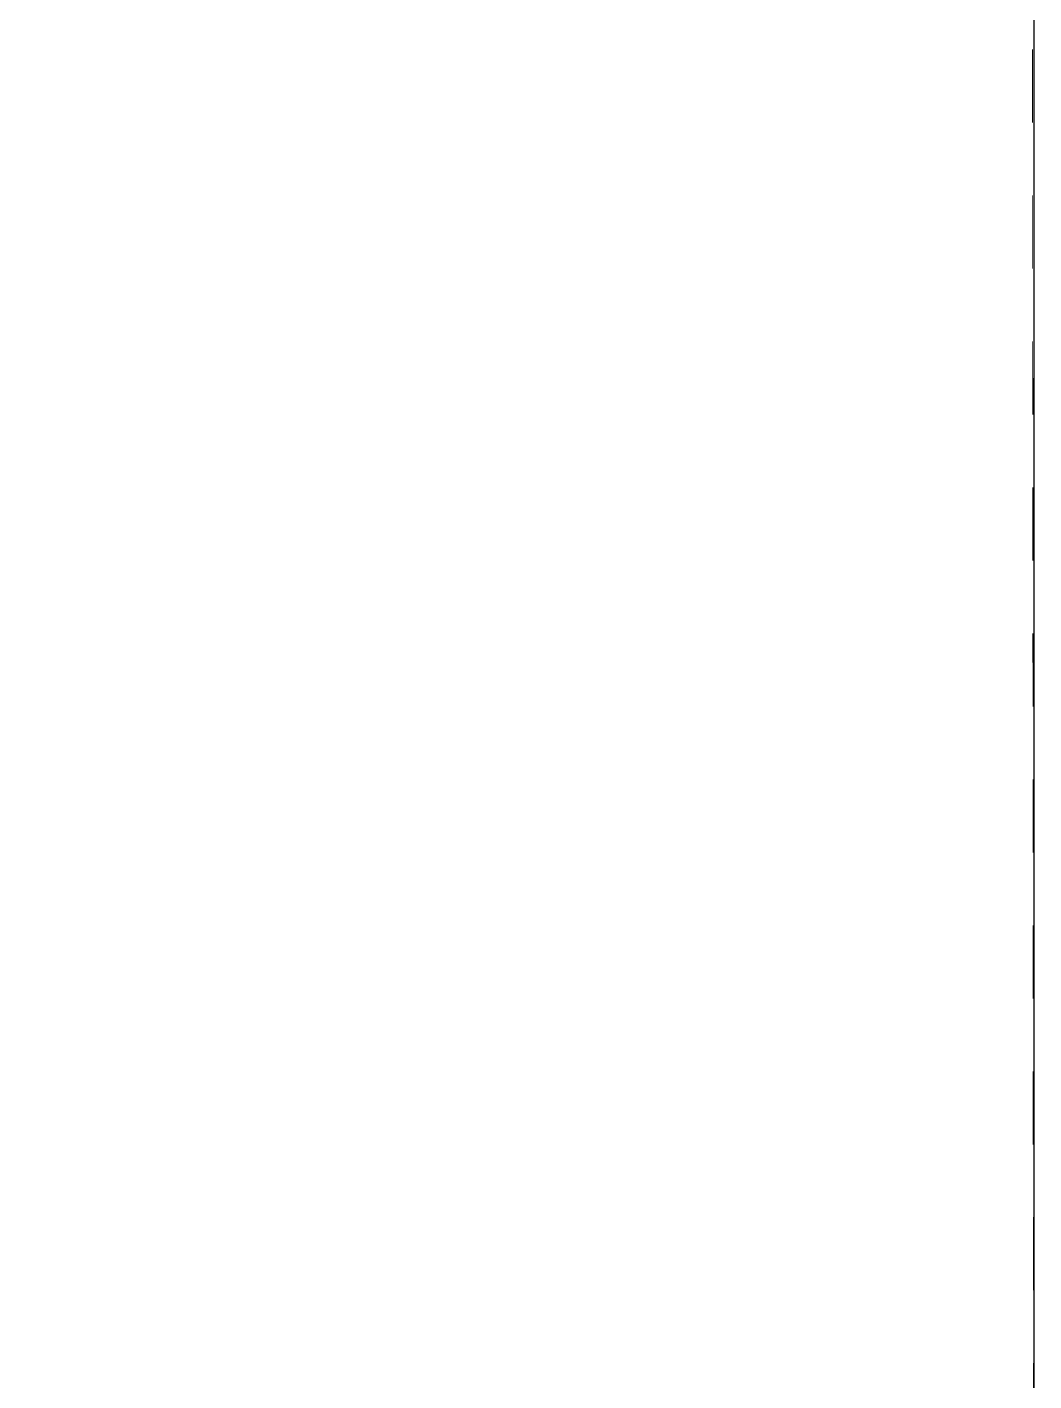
# Model space of a CAD drawing. Header units: inches. Extents: x -89 to 114, y 2 to 66.
# Drawn here: x 104.266 to 105.646, y 9.399 to 11.253 of the extents above; entities that cross this region are included whole.
import ezdxf

# ---------------------------------------------------------------- set-up
doc = ezdxf.new("R2010")
doc.units = ezdxf.units.IN
doc.header["$LTSCALE"] = 0.25
doc.header["$MEASUREMENT"] = 0
doc.set_wipeout_variables(frame=1)
doc.linetypes.add('HIDDEN2', pattern=[0.1875, 0.125, -0.0625])
doc.layers.add('INTERIOR', color=7, linetype='HIDDEN2')

# ---------------------------------------------------------------- blocks, each defined once
blk = doc.blocks.new('SCE-TSH75')
at = {"linetype": 'Continuous'}
for p, q in [((1.4624, 5.4014), (1.4624, 5.0357)), ((1.553, 5.4014), (1.553, 5.0357)), ((1.7223, 5.4014), (1.7223, 5.0357)), ((1.8128, 5.4014), (1.8128, 5.0357)), ((1.9821, 5.4014), (1.9821, 5.0357)), ((2.0727, 5.4014), (2.0727, 5.0357)), ((2.2426, 5.4014), (2.2426, 5.0361)), ((2.3332, 5.4014), (2.3332, 5.0353)), ((2.5025, 5.4014), (2.5025, 5.0361)), ((2.593, 5.4014), (2.593, 5.0353)), ((1.4428, 5.3437), (1.4428, 5.0231)), ((1.5727, 5.3437), (1.5727, 5.0231)), ((1.7026, 5.3437), (1.7026, 5.0231)), ((1.8325, 5.3437), (1.8325, 5.0231)), ((1.9624, 5.3437), (1.9624, 5.0231)), ((2.0924, 5.3437), (2.0924, 5.0231)), ((2.223, 5.3437), (2.223, 5.0244)), ((2.3529, 5.3437), (2.3529, 5.0216)), ((2.4828, 5.3437), (2.4828, 5.0244)), ((2.6127, 5.3437), (2.6127, 5.0216)), ((2.7559, 5.3437), (2.7559, 1.202)), ((1.4451, 5.026), (1.4479, 5.0286)), ((1.4479, 5.0286), (1.4511, 5.031)), ((1.4479, 5.0286), (1.4479, 5.0287)), ((1.4715, 5.0393), (1.4684, 5.0384)), ((1.4747, 5.04), (1.4715, 5.0393)), ((1.4747, 5.04), (1.478, 5.0404)), ((1.4814, 5.0406), (1.478, 5.0404)), ((1.4814, 5.0406), (1.4971, 5.0248)), ((1.5341, 5.0406), (1.4814, 5.0406)), ((1.5341, 5.0406), (1.5183, 5.0248)), ((1.5341, 5.0406), (1.5374, 5.0404)), ((1.5407, 5.04), (1.5374, 5.0404)), ((1.5407, 5.04), (1.5407, 5.04)), ((1.5439, 5.0393), (1.5407, 5.04)), ((1.5471, 5.0384), (1.5439, 5.0393)), ((1.553, 5.0357), (1.557, 5.0345)), ((1.5608, 5.0329), (1.5608, 5.0329)), ((1.5675, 5.0286), (1.5643, 5.031)), ((1.5703, 5.026), (1.5675, 5.0286)), ((1.705, 5.026), (1.7077, 5.0286)), ((1.7077, 5.0286), (1.7109, 5.031)), ((1.7077, 5.0286), (1.7077, 5.0286)), ((1.7314, 5.0393), (1.7282, 5.0384)), ((1.7346, 5.04), (1.7314, 5.0393)), ((1.7346, 5.04), (1.7379, 5.0404)), ((1.7412, 5.0406), (1.7378, 5.0404)), ((1.7412, 5.0406), (1.7569, 5.0248)), ((1.7939, 5.0406), (1.7412, 5.0406)), ((1.7939, 5.0406), (1.7782, 5.0248)), ((1.7939, 5.0406), (1.7972, 5.0404)), ((1.8005, 5.04), (1.7973, 5.0404)), ((1.8038, 5.0393), (1.8005, 5.04)), ((1.8069, 5.0384), (1.8038, 5.0393)), ((1.8128, 5.0357), (1.8168, 5.0345)), ((1.8168, 5.0345), (1.8169, 5.0345)), ((1.8206, 5.0329), (1.8206, 5.0329)), ((1.8274, 5.0286), (1.8242, 5.031)), ((1.8302, 5.026), (1.8274, 5.0286)), ((1.9648, 5.026), (1.9676, 5.0286)), ((1.9676, 5.0286), (1.9708, 5.031)), ((1.9676, 5.0286), (1.9676, 5.0286)), ((1.9912, 5.0393), (1.9881, 5.0384)), ((1.9944, 5.04), (1.9912, 5.0393)), ((1.9944, 5.04), (1.9977, 5.0404)), ((2.001, 5.0406), (1.9977, 5.0404)), ((2.001, 5.0406), (2.0168, 5.0248)), ((2.0538, 5.0406), (2.001, 5.0406)), ((2.0538, 5.0406), (2.038, 5.0248)), ((2.0538, 5.0406), (2.0571, 5.0404)), ((2.0604, 5.04), (2.0571, 5.0404)), ((2.0604, 5.04), (2.0604, 5.04)), ((2.0636, 5.0393), (2.0604, 5.04)), ((2.0668, 5.0384), (2.0636, 5.0393)), ((2.0727, 5.0357), (2.0767, 5.0345)), ((2.0767, 5.0345), (2.0767, 5.0345)), ((2.0805, 5.0329), (2.0805, 5.0329)), ((2.0872, 5.0286), (2.084, 5.031)), ((2.09, 5.026), (2.0872, 5.0286)), ((2.223, 5.0244), (2.2254, 5.0271)), ((2.2254, 5.0271), (2.2282, 5.0296)), ((2.2282, 5.0296), (2.2314, 5.0317)), ((2.2282, 5.0296), (2.2282, 5.0296)), ((2.2514, 5.0394), (2.2484, 5.0385)), ((2.2545, 5.04), (2.2514, 5.0394)), ((2.2545, 5.04), (2.2577, 5.0404)), ((2.2609, 5.0406), (2.2577, 5.0404)), ((2.2609, 5.0406), (2.2766, 5.0248)), ((2.3136, 5.0406), (2.2609, 5.0406)), ((2.3136, 5.0406), (2.2978, 5.0248)), ((2.3136, 5.0406), (2.3171, 5.0404)), ((2.3205, 5.04), (2.3171, 5.0404)), ((2.3238, 5.0392), (2.3205, 5.04)), ((2.3271, 5.0382), (2.3238, 5.0392)), ((2.3332, 5.0353), (2.3359, 5.0345)), ((2.3409, 5.0324), (2.3431, 5.0312)), ((2.3479, 5.0276), (2.3447, 5.0301)), ((2.3506, 5.0248), (2.3479, 5.0276)), ((2.4828, 5.0244), (2.4852, 5.0271)), ((2.4852, 5.0271), (2.4881, 5.0296)), ((2.488, 5.0296), (2.4881, 5.0296)), ((2.4881, 5.0296), (2.4913, 5.0317)), ((2.5113, 5.0394), (2.5082, 5.0385)), ((2.5144, 5.04), (2.5113, 5.0394)), ((2.5144, 5.04), (2.5175, 5.0404)), ((2.5207, 5.0406), (2.5175, 5.0404)), ((2.5734, 5.0406), (2.5207, 5.0406)), ((2.5207, 5.0406), (2.5365, 5.0248)), ((2.5734, 5.0406), (2.5577, 5.0248)), ((2.5734, 5.0406), (2.5769, 5.0404)), ((2.5803, 5.04), (2.5769, 5.0404)), ((2.5803, 5.04), (2.5803, 5.04)), ((2.5837, 5.0392), (2.5803, 5.04)), ((2.5869, 5.0382), (2.5837, 5.0392)), ((2.593, 5.0353), (2.5958, 5.0345)), ((2.6008, 5.0324), (2.603, 5.0312)), ((2.6077, 5.0276), (2.6045, 5.0301)), ((2.6105, 5.0248), (2.6077, 5.0276)), ((1.4388, 5.0059), (1.4389, 5.0089)), ((1.4393, 5.012), (1.4389, 5.0089)), ((1.4428, 5.0231), (1.4451, 5.026)), ((1.4629, 5.0042), (1.4659, 5.0091)), ((1.4697, 5.0135), (1.4658, 5.0089)), ((1.466, 5.0092), (1.4698, 5.0136)), ((1.4743, 5.0175), (1.4697, 5.0135)), ((1.4725, 5.0159), (1.4725, 4.1745)), ((1.4743, 5.0175), (1.4793, 5.0205)), ((1.485, 5.0229), (1.4793, 5.0205)), ((1.4882, 5.0236), (1.4882, 4.167)), ((1.4907, 5.0242), (1.4971, 5.0248)), ((1.5183, 5.0248), (1.4971, 5.0248)), ((1.5039, 5.0248), (1.5039, 4.167)), ((1.5244, 5.0243), (1.5183, 5.0248)), ((1.5183, 5.0248), (1.5247, 5.0242)), ((1.5197, 5.0248), (1.5197, 4.1738)), ((1.5354, 4.1838), (1.5354, 5.0208)), ((1.5362, 5.0205), (1.5412, 5.0174)), ((1.5456, 5.0137), (1.5412, 5.0174)), ((1.5703, 5.026), (1.5727, 5.0231)), ((1.5762, 5.0119), (1.5765, 5.009)), ((1.5766, 5.0059), (1.5765, 5.009)), ((1.5765, 5.0089), (1.5765, 5.009)), ((1.6988, 5.009), (1.6987, 5.0059)), ((1.6987, 5.0059), (1.6988, 5.0089)), ((1.6991, 5.012), (1.6988, 5.0089)), ((1.7026, 5.0231), (1.705, 5.026)), ((1.7227, 5.0042), (1.7258, 5.0091)), ((1.7295, 5.0135), (1.7256, 5.0089)), ((1.7258, 5.0092), (1.7296, 5.0136)), ((1.7341, 5.0175), (1.7295, 5.0135)), ((1.7341, 5.0175), (1.7391, 5.0205)), ((1.7448, 5.0229), (1.7391, 5.0205)), ((1.7402, 5.021), (1.7402, 4.3349)), ((1.7506, 5.0242), (1.7569, 5.0248)), ((1.7559, 5.0248), (1.7559, 4.3314)), ((1.7782, 5.0248), (1.7569, 5.0248)), ((1.7717, 5.0248), (1.7717, 4.3349)), ((1.7843, 5.0243), (1.7782, 5.0248)), ((1.7782, 5.0248), (1.7846, 5.0242)), ((1.7874, 5.0235), (1.7874, 4.3441)), ((1.796, 5.0205), (1.801, 5.0174)), ((1.8055, 5.0137), (1.801, 5.0174)), ((1.8032, 5.0156), (1.8032, 4.3546)), ((1.8302, 5.026), (1.8325, 5.0231)), ((1.8347, 5.0176), (1.8355, 5.0147)), ((1.836, 5.0119), (1.8363, 5.009)), ((1.8365, 5.0059), (1.8363, 5.009)), ((1.8363, 5.0089), (1.8363, 5.009)), ((1.9585, 5.0059), (1.9586, 5.0089)), ((1.959, 5.012), (1.9586, 5.0089)), ((1.9624, 5.0231), (1.9648, 5.026)), ((1.9826, 5.0042), (1.9856, 5.0091)), ((1.9893, 5.0135), (1.9854, 5.0089)), ((1.9857, 5.0092), (1.9895, 5.0136)), ((1.9939, 5.0175), (1.9893, 5.0135)), ((1.9927, 5.0164), (1.9927, 4.5046)), ((1.994, 5.0175), (1.999, 5.0205)), ((2.0047, 5.0229), (1.999, 5.0205)), ((2.0079, 4.4975), (2.0079, 5.0236)), ((2.0104, 5.0242), (2.0168, 5.0248)), ((2.038, 5.0248), (2.0168, 5.0248)), ((2.0441, 5.0243), (2.038, 5.0248)), ((2.038, 5.0248), (2.0444, 5.0242)), ((2.0559, 5.0205), (2.0609, 5.0174)), ((2.0653, 5.0137), (2.0609, 5.0174)), ((2.09, 5.026), (2.0924, 5.0231)), ((2.0958, 5.0119), (2.0962, 5.009)), ((2.0963, 5.0059), (2.0962, 5.009)), ((2.0962, 5.0089), (2.0962, 5.009)), ((2.2424, 5.0042), (2.2455, 5.0091)), ((2.2492, 5.0135), (2.2453, 5.0089)), ((2.2455, 5.0092), (2.2493, 5.0136)), ((2.248, 5.0121), (2.248, 4.6741)), ((2.2538, 5.0175), (2.2492, 5.0135)), ((2.2538, 5.0175), (2.2588, 5.0205)), ((2.2557, 5.0186), (2.2557, 4.6677)), ((2.2645, 5.0229), (2.2588, 5.0205)), ((2.2702, 5.0242), (2.2766, 5.0248)), ((2.2978, 5.0248), (2.2766, 5.0248)), ((2.304, 5.0243), (2.2978, 5.0248)), ((2.2978, 5.0248), (2.3042, 5.0242)), ((2.3157, 5.0205), (2.3207, 5.0174)), ((2.3252, 5.0137), (2.3207, 5.0174)), ((2.3506, 5.0248), (2.3529, 5.0216)), ((2.356, 5.0087), (2.3558, 5.0113)), ((2.356, 5.0086), (2.356, 5.0087)), ((2.3561, 5.0059), (2.356, 5.0087)), ((2.5022, 5.0042), (2.5053, 5.0091)), ((2.509, 5.0135), (2.5051, 5.0089)), ((2.5053, 5.0092), (2.5092, 5.0136)), ((2.5136, 5.0175), (2.509, 5.0135)), ((2.5136, 5.0175), (2.5186, 5.0205)), ((2.5244, 5.0229), (2.5186, 5.0205)), ((2.5301, 5.0242), (2.5365, 5.0248)), ((2.5577, 5.0248), (2.5365, 5.0248)), ((2.5638, 5.0243), (2.5577, 5.0248)), ((2.5577, 5.0248), (2.5641, 5.0242)), ((2.559, 5.0248), (2.559, 4.8348)), ((2.5689, 5.0231), (2.5689, 4.841)), ((2.5756, 5.0205), (2.5806, 5.0174)), ((2.585, 5.0137), (2.5806, 5.0174)), ((2.6105, 5.0248), (2.6127, 5.0216)), ((2.6159, 5.0087), (2.6156, 5.0113)), ((2.616, 5.0059), (2.6159, 5.0087)), ((2.6159, 5.0087), (2.6159, 5.0086)), ((1.4388, 5.0059), (1.4388, 4.1693)), ((1.4388, 5.0059), (1.4585, 4.9862)), ((1.5563, 4.9926), (1.5569, 4.9862)), ((1.5766, 5.0059), (1.5569, 4.9862)), ((1.5766, 5.0059), (1.5766, 4.2079)), ((1.6987, 5.0059), (1.6987, 4.3346)), ((1.6987, 5.0059), (1.7183, 4.9862)), ((1.7244, 5.0069), (1.7244, 4.3488)), ((1.8162, 4.9926), (1.8168, 4.9862)), ((1.8365, 5.0059), (1.8168, 4.9862)), ((1.8365, 5.0059), (1.8365, 4.3731)), ((1.9585, 5.0059), (1.9585, 4.4998)), ((1.9585, 5.0059), (1.9782, 4.9862)), ((2.076, 4.9926), (2.0766, 4.9862)), ((2.0963, 5.0059), (2.0766, 4.9862)), ((2.0963, 5.0059), (2.0963, 4.5384)), ((2.2183, 5.0059), (2.2183, 4.6651)), ((2.2183, 5.0059), (2.238, 4.9862)), ((2.3359, 4.9926), (2.3365, 4.9862)), ((2.3561, 5.0059), (2.3365, 4.9862)), ((2.3561, 5.0059), (2.3561, 4.7036)), ((2.4782, 5.0059), (2.4782, 4.8303)), ((2.4782, 5.0059), (2.4979, 4.9862)), ((2.5957, 4.9926), (2.5963, 4.9862)), ((2.616, 5.0059), (2.5963, 4.9862)), ((2.616, 5.0059), (2.616, 4.8688)), ((1.4585, 4.9862), (1.4585, 4.2052)), ((1.5569, 4.9862), (1.5569, 4.2187)), ((1.7183, 4.9862), (1.7183, 4.3704)), ((1.8168, 4.9862), (1.8168, 4.3839)), ((1.9782, 4.9862), (1.9782, 4.5357)), ((2.0766, 4.9862), (2.0766, 4.5492)), ((2.238, 4.9862), (2.238, 4.7009)), ((2.3365, 4.9862), (2.3365, 4.7144)), ((2.4979, 4.9862), (2.4979, 4.8662)), ((2.5963, 4.9862), (2.5963, 4.8797)), ((2.5957, 4.8732), (2.5963, 4.8797)), ((2.616, 4.8688), (2.5963, 4.8797)), ((2.4979, 4.8662), (2.4782, 4.8303)), ((2.4987, 4.8583), (2.4979, 4.8662)), ((2.4979, 4.8662), (2.4985, 4.8588)), ((2.588, 4.8557), (2.5915, 4.861)), ((2.5915, 4.8611), (2.5941, 4.8669)), ((2.6152, 4.8609), (2.6145, 4.8583)), ((2.5005, 4.8514), (2.4985, 4.8588)), ((2.5784, 4.8471), (2.5572, 4.8336)), ((2.5836, 4.8511), (2.5784, 4.8471)), ((2.5944, 4.8383), (2.5784, 4.8471)), ((2.5836, 4.851), (2.588, 4.8557)), ((2.6106, 4.8501), (2.6081, 4.8472)), ((2.6106, 4.8501), (2.6127, 4.8533)), ((2.6127, 4.8533), (2.6127, 3.2196)), ((2.5374, 4.8271), (2.5441, 4.8281)), ((2.593, 4.8377), (2.5414, 4.8049)), ((2.5572, 4.8336), (2.5414, 4.8049)), ((2.5572, 4.8336), (2.5501, 4.8301)), ((2.593, 4.8377), (2.5944, 4.8383)), ((2.593, 4.8377), (2.593, 3.2298)), ((2.5982, 4.84), (2.5944, 4.8383)), ((2.4814, 4.8141), (2.4828, 4.8112)), ((2.4828, 4.8112), (2.4828, 3.1817)), ((2.4828, 4.8112), (2.4853, 4.8087)), ((2.4828, 4.8112), (2.4852, 4.8087)), ((2.4881, 4.8067), (2.4853, 4.8087)), ((2.5348, 4.8015), (2.5414, 4.8049)), ((2.4948, 4.8038), (2.4985, 4.8029)), ((2.5025, 4.8025), (2.4985, 4.8029)), ((2.5025, 4.8025), (2.5025, 3.1958)), ((2.5086, 4.8), (2.5025, 4.8025)), ((2.5085, 4.8001), (2.5147, 4.7987)), ((2.5151, 4.7987), (2.5088, 4.8)), ((2.5147, 4.7987), (2.5214, 4.7984)), ((2.5148, 4.7987), (2.5218, 4.7985)), ((2.5217, 4.7985), (2.5151, 4.7987)), ((2.5214, 4.7984), (2.5281, 4.7993)), ((2.5284, 4.7994), (2.5217, 4.7985)), ((2.5285, 4.7995), (2.5289, 4.7995)), ((2.3561, 4.7036), (2.3365, 4.7144)), ((2.238, 4.7009), (2.2183, 4.6651)), ((2.238, 4.7009), (2.2387, 4.6935)), ((2.2389, 4.6931), (2.238, 4.7009)), ((2.2407, 4.6861), (2.2387, 4.6935)), ((2.3282, 4.6905), (2.3317, 4.6958)), ((2.3317, 4.6958), (2.3343, 4.7016)), ((2.3553, 4.6956), (2.3547, 4.693)), ((2.3186, 4.6818), (2.2973, 4.6683)), ((2.3238, 4.6858), (2.3186, 4.6818)), ((2.3346, 4.673), (2.3186, 4.6818)), ((2.3238, 4.6858), (2.3282, 4.6905)), ((2.3384, 4.6748), (2.3346, 4.673)), ((2.3482, 4.6819), (2.3453, 4.6792)), ((2.3482, 4.6819), (2.3481, 4.6818)), ((2.3508, 4.6849), (2.3482, 4.6819)), ((2.3507, 4.6848), (2.3529, 4.688)), ((2.3529, 4.688), (2.3529, 3.0543)), ((2.2775, 4.6619), (2.2842, 4.6628)), ((2.3332, 4.6725), (2.2816, 4.6397)), ((2.2973, 4.6683), (2.2816, 4.6397)), ((2.2973, 4.6683), (2.2902, 4.6648)), ((2.3332, 4.6725), (2.3346, 4.673)), ((2.3332, 4.6725), (2.3332, 3.0645)), ((2.2204, 4.6519), (2.2204, 4.6519)), ((2.2216, 4.6488), (2.2216, 4.6489)), ((2.2216, 4.6488), (2.223, 4.6459)), ((2.223, 4.6459), (2.223, 3.0165)), ((2.223, 4.6459), (2.2254, 4.6435)), ((2.2283, 4.6414), (2.2254, 4.6435)), ((2.235, 4.6385), (2.2387, 4.6377)), ((2.2426, 4.6373), (2.2387, 4.6377)), ((2.2426, 4.6373), (2.2426, 3.0305)), ((2.2488, 4.6348), (2.2426, 4.6373)), ((2.2749, 4.6363), (2.2816, 4.6397)), ((2.2816, 4.6397), (2.2751, 4.6363)), ((2.2486, 4.6348), (2.2552, 4.6334)), ((2.2549, 4.6335), (2.2615, 4.6332)), ((2.2619, 4.6332), (2.2552, 4.6334)), ((2.2552, 4.6334), (2.2552, 4.6334)), ((2.2615, 4.6332), (2.2683, 4.6341)), ((2.2686, 4.6342), (2.2619, 4.6332)), ((2.0761, 4.5427), (2.0766, 4.5492)), ((2.0963, 4.5384), (2.0766, 4.5492)), ((1.9782, 4.5357), (1.9585, 4.4998)), ((1.979, 4.5279), (1.9782, 4.5357)), ((1.9782, 4.5357), (1.9788, 4.5283)), ((1.9788, 4.5283), (1.9807, 4.5214)), ((1.9809, 4.5209), (1.979, 4.5279)), ((2.0683, 4.5253), (2.0718, 4.5306)), ((2.0719, 4.5306), (2.0745, 4.5364)), ((2.0953, 4.5296), (2.0945, 4.5268)), ((2.0959, 4.5325), (2.0953, 4.5296)), ((2.0959, 4.5325), (2.0959, 4.5325)), ((2.0587, 4.5166), (2.0375, 4.5031)), ((2.0639, 4.5206), (2.0587, 4.5166)), ((2.0749, 4.5077), (2.0587, 4.5166)), ((2.0639, 4.5205), (2.0683, 4.5252)), ((2.0727, 4.5068), (2.0749, 4.5077)), ((2.0785, 4.5093), (2.0749, 4.5077)), ((2.0785, 4.5093), (2.0818, 4.5112)), ((2.0818, 4.5112), (2.0849, 4.5134)), ((2.0878, 4.5158), (2.0849, 4.5134)), ((2.0902, 4.5185), (2.0878, 4.5158)), ((2.0902, 4.5185), (2.0924, 4.5213)), ((2.0924, 4.5213), (2.0924, 2.8905)), ((1.9589, 4.4936), (1.9586, 4.4967)), ((2.0177, 4.4966), (2.0244, 4.4976)), ((2.0727, 4.5068), (2.0218, 4.4744)), ((2.0375, 4.5031), (2.0218, 4.4744)), ((2.0375, 4.5031), (2.0304, 4.4996)), ((2.0727, 4.5068), (2.0727, 2.8996)), ((1.9613, 4.4848), (1.9603, 4.4877)), ((1.9624, 4.482), (1.9613, 4.4848)), ((1.9624, 4.482), (1.9624, 2.8499)), ((1.9648, 4.4794), (1.9624, 4.482)), ((1.9648, 4.4794), (1.9676, 4.4771)), ((1.9676, 4.4771), (1.9708, 4.4753)), ((1.9744, 4.4739), (1.9708, 4.4753)), ((1.9781, 4.4729), (1.9744, 4.4739)), ((1.9821, 4.4724), (1.9781, 4.4729)), ((1.9821, 4.4724), (1.9821, 2.8649)), ((1.9883, 4.4697), (1.9821, 4.4724)), ((2.015, 4.471), (2.0218, 4.4744)), ((1.9882, 4.4698), (1.9949, 4.4682)), ((1.9945, 4.4683), (2.0013, 4.4679)), ((2.0016, 4.468), (1.9949, 4.4682)), ((2.0013, 4.4679), (2.0082, 4.4688)), ((2.0085, 4.4689), (2.0016, 4.468)), ((1.8162, 4.3774), (1.8168, 4.3839)), ((1.8365, 4.3731), (1.8168, 4.3839)), ((1.7183, 4.3704), (1.6987, 4.3346)), ((1.7192, 4.3626), (1.7183, 4.3704)), ((1.7183, 4.3704), (1.719, 4.363)), ((1.721, 4.3557), (1.719, 4.363)), ((1.8041, 4.3553), (1.8085, 4.36)), ((1.8085, 4.36), (1.812, 4.3653)), ((1.812, 4.3653), (1.8146, 4.3712)), ((1.8355, 4.3644), (1.8347, 4.3615)), ((1.8128, 4.3416), (1.7619, 4.3092)), ((1.7989, 4.3513), (1.7777, 4.3379)), ((1.8041, 4.3554), (1.7989, 4.3513)), ((1.8151, 4.3425), (1.7989, 4.3513)), ((1.8151, 4.3425), (1.8128, 4.3416)), ((1.8128, 4.3416), (1.8128, 2.7344)), ((1.8186, 4.3441), (1.8151, 4.3425)), ((1.8186, 4.3441), (1.822, 4.3459)), ((1.822, 4.3459), (1.8251, 4.3481)), ((1.8279, 4.3506), (1.8251, 4.3481)), ((1.8279, 4.3506), (1.8278, 4.3505)), ((1.8304, 4.3532), (1.8279, 4.3506)), ((1.8304, 4.3532), (1.8325, 4.3561)), ((1.8325, 4.3561), (1.8325, 2.7252)), ((1.6991, 4.3284), (1.6988, 4.3315)), ((1.6997, 4.3254), (1.6997, 4.3254)), ((1.7014, 4.3196), (1.7004, 4.3224)), ((1.7579, 4.3314), (1.7645, 4.3323)), ((1.7777, 4.3379), (1.7619, 4.3092)), ((1.7777, 4.3379), (1.7705, 4.3344)), ((1.7026, 4.3168), (1.7014, 4.3195)), ((1.7026, 4.3168), (1.7026, 2.6846)), ((1.705, 4.3141), (1.7026, 4.3168)), ((1.705, 4.3141), (1.7078, 4.3119)), ((1.7078, 4.3119), (1.711, 4.31)), ((1.7145, 4.3086), (1.711, 4.31)), ((1.7145, 4.3086), (1.7183, 4.3077)), ((1.7223, 4.3072), (1.7183, 4.3077)), ((1.7223, 4.3072), (1.7223, 2.6996)), ((1.7285, 4.3045), (1.7223, 4.3072)), ((1.7283, 4.3045), (1.735, 4.303)), ((1.7347, 4.3031), (1.7414, 4.3027)), ((1.7418, 4.3027), (1.735, 4.303)), ((1.7414, 4.3027), (1.7483, 4.3036)), ((1.7486, 4.3036), (1.7418, 4.3027)), ((1.7551, 4.3057), (1.7619, 4.3092)), ((1.5564, 4.2122), (1.5569, 4.2187)), ((1.5766, 4.2079), (1.5569, 4.2187)), ((1.4585, 4.2052), (1.4388, 4.1693)), ((1.4585, 4.2052), (1.4591, 4.1978)), ((1.4593, 4.1974), (1.4585, 4.2052)), ((1.4612, 4.1904), (1.4591, 4.1978)), ((1.5442, 4.1901), (1.5486, 4.1948)), ((1.5486, 4.1948), (1.5522, 4.2001)), ((1.5522, 4.2001), (1.5548, 4.2059)), ((1.5756, 4.1991), (1.5748, 4.1963)), ((1.553, 4.1763), (1.5021, 4.1439)), ((1.539, 4.1861), (1.5178, 4.1726)), ((1.5443, 4.1901), (1.539, 4.1861)), ((1.5552, 4.1772), (1.539, 4.1861)), ((1.5552, 4.1772), (1.553, 4.1763)), ((1.553, 4.1763), (1.553, 2.5692)), ((1.5588, 4.1788), (1.5552, 4.1772)), ((1.5588, 4.1788), (1.5621, 4.1807)), ((1.5621, 4.1807), (1.5652, 4.1829)), ((1.5681, 4.1853), (1.5653, 4.1829)), ((1.5706, 4.188), (1.5681, 4.1853)), ((1.5705, 4.188), (1.5727, 4.1909)), ((1.5727, 4.1909), (1.5727, 2.56)), ((1.4393, 4.1631), (1.4389, 4.1662)), ((1.498, 4.1662), (1.5047, 4.1671)), ((1.5178, 4.1726), (1.5021, 4.1439)), ((1.5178, 4.1726), (1.5107, 4.1691)), ((1.4428, 4.1516), (1.4416, 4.1543)), ((1.4428, 4.1516), (1.4428, 2.5194)), ((1.4451, 4.1489), (1.4428, 4.1516)), ((1.4452, 4.1489), (1.4479, 4.1466)), ((1.4479, 4.1466), (1.4511, 4.1448)), ((1.4547, 4.1434), (1.4511, 4.1448)), ((1.4546, 4.1434), (1.4547, 4.1434)), ((1.4584, 4.1424), (1.4547, 4.1434)), ((1.4584, 4.1424), (1.4624, 4.1419)), ((1.4624, 4.1419), (1.4624, 2.5344)), ((1.4686, 4.1393), (1.4624, 4.1419)), ((1.4685, 4.1393), (1.4752, 4.1378)), ((1.4749, 4.1378), (1.4816, 4.1375)), ((1.482, 4.1375), (1.4752, 4.1378)), ((1.4816, 4.1375), (1.4885, 4.1383)), ((1.4888, 4.1384), (1.482, 4.1375)), ((1.4953, 4.1405), (1.5021, 4.1439)), ((2.553, 3.2279), (2.5025, 3.1958)), ((2.553, 3.2279), (2.5373, 3.1993)), ((2.5599, 3.2314), (2.553, 3.2279)), ((2.5667, 3.2335), (2.5664, 3.2335)), ((2.5665, 3.2335), (2.5734, 3.2344)), ((2.5737, 3.2344), (2.5668, 3.2336)), ((2.5734, 3.2344), (2.5802, 3.2341)), ((2.5735, 3.2344), (2.5734, 3.2344)), ((2.5805, 3.234), (2.5737, 3.2344)), ((2.5869, 3.2325), (2.5802, 3.2341)), ((2.5868, 3.2325), (2.593, 3.2298)), ((2.5971, 3.2292), (2.593, 3.2298)), ((2.5971, 3.2292), (2.6009, 3.2282)), ((2.6009, 3.2282), (2.6044, 3.2267)), ((2.6076, 3.2247), (2.6044, 3.2267)), ((2.6076, 3.2247), (2.6075, 3.2248)), ((2.6104, 3.2223), (2.6076, 3.2247)), ((2.6104, 3.2223), (2.6127, 3.2196)), ((2.6127, 3.2196), (2.6138, 3.2169))]:
    blk.add_line(p, q, dxfattribs=at)
for points in [[(1.4624, 5.0357), (1.4584, 5.0345), (1.4546, 5.033), (1.4511, 5.031)], [(1.4684, 5.0384), (1.4653, 5.0372), (1.4624, 5.0357)], [(1.547, 5.0384), (1.5501, 5.0372), (1.553, 5.0357)], [(1.557, 5.0345), (1.5608, 5.0329), (1.5643, 5.031)], [(1.7223, 5.0357), (1.7183, 5.0345), (1.7145, 5.0329), (1.711, 5.031)], [(1.7282, 5.0384), (1.7252, 5.0372), (1.7223, 5.0357)], [(1.8069, 5.0384), (1.8099, 5.0372), (1.8128, 5.0357)], [(1.8168, 5.0345), (1.8206, 5.0329), (1.8242, 5.031)], [(1.9821, 5.0357), (1.9781, 5.0345), (1.9743, 5.0329), (1.9708, 5.031)], [(1.988, 5.0384), (1.985, 5.0372), (1.9821, 5.0357)], [(2.0667, 5.0384), (2.0698, 5.0372), (2.0727, 5.0357)], [(2.0767, 5.0345), (2.0805, 5.0329), (2.084, 5.031)], [(2.2426, 5.0361), (2.2387, 5.035), (2.235, 5.0336), (2.2314, 5.0317)], [(2.2484, 5.0385), (2.2455, 5.0374), (2.2426, 5.0361)], [(2.3271, 5.0382), (2.3302, 5.0369), (2.3332, 5.0353)], [(2.3332, 5.0353), (2.3373, 5.034), (2.3411, 5.0323), (2.3447, 5.0301)], [(2.3359, 5.0345), (2.3385, 5.0335), (2.3409, 5.0324)], [(2.3431, 5.0312), (2.3452, 5.0298), (2.3471, 5.0283)], [(2.3471, 5.0283), (2.3488, 5.0267), (2.3503, 5.0251)], [(2.5025, 5.0361), (2.4985, 5.035), (2.4948, 5.0336), (2.4913, 5.0317)], [(2.5082, 5.0385), (2.5053, 5.0374), (2.5025, 5.0361)], [(2.5869, 5.0382), (2.59, 5.0369), (2.593, 5.0353)], [(2.593, 5.0353), (2.5971, 5.034), (2.601, 5.0323), (2.6045, 5.0301)], [(2.5958, 5.0345), (2.5984, 5.0335), (2.6008, 5.0324)], [(2.603, 5.0312), (2.605, 5.0298), (2.6069, 5.0283)], [(2.6069, 5.0283), (2.6086, 5.0267), (2.6102, 5.0251)], [(1.4393, 5.0119), (1.4398, 5.0148), (1.4406, 5.0176), (1.4416, 5.0204), (1.4428, 5.0231)], [(1.4658, 5.0089), (1.4626, 5.0038), (1.4605, 4.9984)], [(1.4971, 5.0248), (1.4909, 5.0243), (1.4848, 5.0228)], [(1.5244, 5.0243), (1.5307, 5.0228), (1.5362, 5.0205)], [(1.541, 5.0176), (1.5359, 5.0207), (1.5305, 5.0229)], [(1.5457, 5.0136), (1.5495, 5.0091), (1.5526, 5.0041), (1.5549, 4.9986)], [(1.555, 4.9983), (1.5527, 5.0039), (1.5496, 5.0091)], [(1.5761, 5.012), (1.5756, 5.0149), (1.5748, 5.0177), (1.5738, 5.0204), (1.5727, 5.0231)], [(1.6991, 5.0119), (1.6997, 5.0148), (1.7004, 5.0176), (1.7014, 5.0204), (1.7026, 5.0231)], [(1.7256, 5.0089), (1.7225, 5.0038), (1.7203, 4.9984)], [(1.7569, 5.0248), (1.7508, 5.0243), (1.7446, 5.0228)], [(1.7843, 5.0243), (1.7905, 5.0228), (1.796, 5.0205)], [(1.8009, 5.0176), (1.7957, 5.0207), (1.7903, 5.0229)], [(1.8055, 5.0136), (1.8093, 5.0091), (1.8124, 5.0041), (1.8147, 4.9986)], [(1.8149, 4.9983), (1.8126, 5.0039), (1.8094, 5.0091)], [(1.836, 5.012), (1.8354, 5.0149), (1.8346, 5.0177), (1.8337, 5.0204), (1.8325, 5.0231)], [(1.959, 5.0119), (1.9595, 5.0148), (1.9603, 5.0176), (1.9613, 5.0204), (1.9624, 5.0231)], [(1.9854, 5.0089), (1.9823, 5.0038), (1.9801, 4.9984)], [(2.0168, 5.0248), (2.0106, 5.0243), (2.0045, 5.0228)], [(2.0441, 5.0243), (2.0504, 5.0228), (2.0558, 5.0205)], [(2.0607, 5.0176), (2.0556, 5.0207), (2.0502, 5.0229)], [(2.0654, 5.0136), (2.0692, 5.0091), (2.0723, 5.0041), (2.0746, 4.9986)], [(2.0747, 4.9983), (2.0724, 5.0039), (2.0693, 5.0091)], [(2.0958, 5.012), (2.0953, 5.0149), (2.0945, 5.0177), (2.0935, 5.0204), (2.0924, 5.0231)], [(2.2183, 5.0059), (2.2185, 5.0091), (2.2189, 5.0123)], [(2.2189, 5.0123), (2.2195, 5.0155), (2.2204, 5.0185), (2.2216, 5.0215), (2.223, 5.0244)], [(2.2453, 5.0089), (2.2422, 5.0038), (2.24, 4.9984)], [(2.2766, 5.0248), (2.2705, 5.0243), (2.2643, 5.0228)], [(2.304, 5.0243), (2.3102, 5.0228), (2.3157, 5.0205)], [(2.3205, 5.0176), (2.3154, 5.0207), (2.31, 5.0229)], [(2.3252, 5.0136), (2.329, 5.0091), (2.3321, 5.0041), (2.3344, 4.9986)], [(2.3345, 4.9983), (2.3322, 5.0039), (2.3291, 5.0091)], [(2.3503, 5.0251), (2.3517, 5.0234), (2.3529, 5.0216)], [(2.3558, 5.0114), (2.3553, 5.0141), (2.3546, 5.0167), (2.3538, 5.0192), (2.3529, 5.0216)], [(2.4782, 5.0059), (2.4783, 5.0091), (2.4787, 5.0123)], [(2.4787, 5.0123), (2.4794, 5.0155), (2.4803, 5.0185), (2.4814, 5.0215), (2.4828, 5.0244)], [(2.5051, 5.0089), (2.502, 5.0038), (2.4998, 4.9984)], [(2.5365, 5.0248), (2.5303, 5.0243), (2.5241, 5.0228)], [(2.5638, 5.0243), (2.57, 5.0228), (2.5755, 5.0205)], [(2.5804, 5.0176), (2.5753, 5.0207), (2.5699, 5.0229)], [(2.585, 5.0136), (2.5889, 5.0091), (2.5919, 5.0041), (2.5943, 4.9986)], [(2.5944, 4.9983), (2.5921, 5.0039), (2.5889, 5.0091)], [(2.6102, 5.0251), (2.6115, 5.0234), (2.6127, 5.0216)], [(2.6156, 5.0114), (2.6151, 5.0141), (2.6145, 5.0167), (2.6137, 5.0192), (2.6127, 5.0216)], [(1.4585, 4.9862), (1.4591, 4.9927), (1.4606, 4.9987), (1.4628, 5.0041)], [(1.4604, 4.9982), (1.459, 4.9923), (1.4585, 4.9862)], [(1.5569, 4.9862), (1.5564, 4.9924), (1.5549, 4.9986)], [(1.7183, 4.9862), (1.7189, 4.9927), (1.7204, 4.9987), (1.7227, 5.0041)], [(1.7202, 4.9982), (1.7188, 4.9923), (1.7183, 4.9862)], [(1.8168, 4.9862), (1.8163, 4.9924), (1.8147, 4.9986)], [(1.9782, 4.9862), (1.9788, 4.9927), (1.9802, 4.9987), (1.9825, 5.0041)], [(1.9801, 4.9982), (1.9787, 4.9923), (1.9782, 4.9862)], [(2.0766, 4.9862), (2.0761, 4.9924), (2.0746, 4.9986)], [(2.238, 4.9862), (2.2386, 4.9927), (2.2401, 4.9987), (2.2424, 5.0041)], [(2.2399, 4.9982), (2.2385, 4.9923), (2.238, 4.9862)], [(2.3365, 4.9862), (2.336, 4.9924), (2.3344, 4.9986)], [(2.4979, 4.9862), (2.4985, 4.9927), (2.4999, 4.9987), (2.5022, 5.0041)], [(2.4997, 4.9982), (2.4983, 4.9923), (2.4979, 4.9862)], [(2.5963, 4.9862), (2.5958, 4.9924), (2.5943, 4.9986)], [(2.5963, 4.8797), (2.5957, 4.8731), (2.5941, 4.8669)], [(2.6152, 4.8609), (2.6156, 4.8635), (2.6159, 4.8662), (2.616, 4.8688)], [(2.5004, 4.8519), (2.5032, 4.8457), (2.5071, 4.8402)], [(2.55, 4.83), (2.543, 4.8278), (2.5362, 4.827), (2.5297, 4.8275), (2.5233, 4.8291), (2.5173, 4.8317), (2.5119, 4.8355), (2.5072, 4.8401), (2.5034, 4.8453), (2.5005, 4.8514)], [(2.5982, 4.84), (2.6018, 4.8421), (2.6051, 4.8445)], [(2.6081, 4.8472), (2.6051, 4.8445), (2.6018, 4.8421)], [(2.6127, 4.8533), (2.6137, 4.8558), (2.6145, 4.8583)], [(2.4782, 4.8303), (2.4783, 4.8269), (2.4787, 4.8235)], [(2.4787, 4.8235), (2.4794, 4.8202), (2.4803, 4.8171), (2.4814, 4.8141)], [(2.512, 4.8353), (2.5177, 4.8315), (2.524, 4.8288), (2.5307, 4.8274), (2.5374, 4.8271)], [(2.5441, 4.8281), (2.5508, 4.8302), (2.5572, 4.8336)], [(2.4948, 4.8038), (2.4913, 4.805), (2.4881, 4.8067)], [(2.5414, 4.8049), (2.5351, 4.8016), (2.5281, 4.7993)], [(2.5351, 4.8016), (2.5354, 4.8016), (2.5414, 4.8049)], [(2.5025, 4.8025), (2.5084, 4.8), (2.5088, 4.8)], [(2.3343, 4.7017), (2.3359, 4.7079), (2.3365, 4.7144)], [(2.3365, 4.7144), (2.3359, 4.7078), (2.3343, 4.7016)], [(2.3529, 4.688), (2.3539, 4.6905), (2.3547, 4.693)], [(2.3553, 4.6956), (2.3558, 4.6983), (2.356, 4.7009), (2.3561, 4.7036)], [(2.2405, 4.6866), (2.2434, 4.6804), (2.2472, 4.6749)], [(2.2901, 4.6648), (2.2832, 4.6626), (2.2764, 4.6618), (2.2698, 4.6622), (2.2634, 4.6638), (2.2574, 4.6665), (2.252, 4.6702), (2.2473, 4.6748), (2.2435, 4.6801), (2.2407, 4.6861)], [(2.3384, 4.6748), (2.3419, 4.6768), (2.3452, 4.6792)], [(2.2183, 4.6651), (2.2185, 4.6616), (2.2189, 4.6583)], [(2.2189, 4.6583), (2.2196, 4.655), (2.2205, 4.6518), (2.2216, 4.6489)], [(2.2521, 4.6701), (2.2579, 4.6662), (2.2642, 4.6636), (2.2709, 4.6621), (2.2775, 4.6619)], [(2.2842, 4.6628), (2.2909, 4.665), (2.2973, 4.6683)], [(2.235, 4.6385), (2.2315, 4.6398), (2.2283, 4.6414)], [(2.2816, 4.6397), (2.2752, 4.6363), (2.2683, 4.6341)], [(2.0766, 4.5492), (2.076, 4.5426), (2.0745, 4.5364)], [(2.0924, 4.5213), (2.0936, 4.524), (2.0945, 4.5268)], [(2.0959, 4.5325), (2.0962, 4.5354), (2.0963, 4.5384)], [(1.9807, 4.5214), (1.9835, 4.5152), (1.9874, 4.5097)], [(2.0303, 4.4996), (2.0233, 4.4974), (2.0165, 4.4966), (2.01, 4.497), (2.0036, 4.4986), (1.9976, 4.5013), (1.9922, 4.505), (1.9875, 4.5096), (1.9837, 4.5148), (1.9809, 4.5209)], [(1.9585, 4.4998), (1.9586, 4.4967), (1.959, 4.4936), (1.9595, 4.4905), (1.9603, 4.4876)], [(1.9923, 4.5049), (1.998, 4.501), (2.0044, 4.4983), (2.011, 4.4969), (2.0177, 4.4966)], [(2.0244, 4.4976), (2.0311, 4.4997), (2.0375, 4.5031)], [(2.0218, 4.4744), (2.0153, 4.471), (2.0082, 4.4688)], [(1.8168, 4.3839), (1.8162, 4.3773), (1.8146, 4.3712)], [(1.8325, 4.3561), (1.8337, 4.3588), (1.8347, 4.3615)], [(1.8355, 4.3644), (1.836, 4.3673), (1.8363, 4.3702), (1.8365, 4.3731)], [(1.7208, 4.3561), (1.7237, 4.35), (1.7275, 4.3445)], [(1.7705, 4.3343), (1.7635, 4.3321), (1.7567, 4.3313), (1.7501, 4.3318), (1.7437, 4.3334), (1.7377, 4.336), (1.7323, 4.3397), (1.7276, 4.3443), (1.7239, 4.3496), (1.721, 4.3557)], [(1.6987, 4.3346), (1.6988, 4.3314), (1.6991, 4.3283), (1.6997, 4.3253), (1.7005, 4.3224)], [(1.7324, 4.3396), (1.7382, 4.3358), (1.7445, 4.3331), (1.7512, 4.3316), (1.7579, 4.3314)], [(1.7645, 4.3323), (1.7712, 4.3345), (1.7777, 4.3379)], [(1.7619, 4.3092), (1.7554, 4.3058), (1.7483, 4.3036)], [(1.5569, 4.2187), (1.5563, 4.2121), (1.5548, 4.2059)], [(1.5727, 4.1909), (1.5739, 4.1936), (1.5748, 4.1963)], [(1.5756, 4.1991), (1.5762, 4.202), (1.5765, 4.2049), (1.5766, 4.2079)], [(1.461, 4.1909), (1.4638, 4.1847), (1.4677, 4.1792)], [(1.5106, 4.1691), (1.5036, 4.1669), (1.4969, 4.1661), (1.4903, 4.1665), (1.4839, 4.1681), (1.4779, 4.1708), (1.4725, 4.1745), (1.4678, 4.1791), (1.464, 4.1843), (1.4612, 4.1904)], [(1.4726, 4.1744), (1.4783, 4.1705), (1.4847, 4.1678), (1.4913, 4.1664), (1.498, 4.1662)], [(1.4388, 4.1693), (1.4389, 4.1662), (1.4393, 4.1631), (1.4398, 4.16), (1.4406, 4.1571), (1.4416, 4.1543)], [(1.5047, 4.1671), (1.5114, 4.1692), (1.5178, 4.1726)], [(1.5021, 4.1439), (1.4956, 4.1405), (1.4885, 4.1383)], [(2.553, 3.2279), (2.5596, 3.2314), (2.5668, 3.2336)]]:
    blk.add_lwpolyline(points, dxfattribs=at)
for centre, major_axis, ratio, start_param, end_param in [((1.4986, 4.9847), (0.0289, -0.0289), 0.96225, 8.658615, 10.190941), ((1.5168, 4.9847), (0.0289, 0.0289), 0.96225, 5.517023, 7.049348), ((1.7585, 4.9847), (0.0289, -0.0289), 0.96225, 8.658615, 10.190941), ((1.7766, 4.9847), (0.0289, 0.0289), 0.96225, 5.517023, 7.049348), ((2.0183, 4.9847), (0.0289, -0.0289), 0.96225, 8.658615, 10.190941), ((2.0365, 4.9847), (0.0289, 0.0289), 0.96225, 5.517023, 7.049348), ((2.2782, 4.9847), (0.0289, -0.0289), 0.96225, 8.658615, 10.190941), ((2.2963, 4.9847), (0.0289, 0.0289), 0.96225, 5.517023, 7.049348), ((2.538, 4.9847), (0.0289, -0.0289), 0.96225, 8.658615, 10.190941), ((2.5561, 4.9847), (0.0289, 0.0289), 0.96225, 5.517023, 7.049348), ((2.5561, 4.8805), (-0.0354, 0.0194), 0.974943, 8.933223, 9.916333), ((2.538, 4.869), (-0.0205, -0.0374), 0.923458, 5.248875, 7.317495), ((2.2963, 4.7153), (-0.0354, 0.0194), 0.974943, 8.933223, 9.916333), ((2.2782, 4.7037), (-0.0205, -0.0374), 0.923458, 5.248875, 7.317495), ((2.0365, 4.55), (-0.0354, 0.0194), 0.974943, 8.933223, 9.916333), ((2.0183, 4.5385), (-0.0205, -0.0374), 0.923458, 5.248875, 7.317495), ((1.7766, 4.3848), (-0.0354, 0.0194), 0.974943, 8.933223, 9.916333), ((1.7585, 4.3732), (-0.0205, -0.0374), 0.923458, 5.248875, 7.317495), ((1.5168, 4.2195), (-0.0354, 0.0194), 0.974943, 8.933223, 9.916333), ((1.4986, 4.208), (-0.0205, -0.0374), 0.923458, 5.248875, 7.317495)]:
    blk.add_ellipse(centre, major_axis=major_axis, ratio=ratio, start_param=start_param, end_param=end_param, dxfattribs=at)

msp = doc.modelspace()

# ---------------------------------------------------------------- linework, layer by layer
at = {"layer": 'INTERIOR'}
msp.add_lwpolyline([(102.887, 11.6228), (105.6429, 11.6228), (105.6456, 7.2893), (102.8897, 7.2893)], close=True, dxfattribs=at)

# ---------------------------------------------------------------- block references
msp.add_blockref('SCE-TSH75', (102.8897, 6.1818), dxfattribs=at)

# ---------------------------------------------------------------- next in the draw order: wipeouts: each hides what was drawn before it
msp.add_wipeout([(102.887, 11.6228), (105.6429, 11.6228), (105.6456, 7.2893), (102.8897, 7.2893)]).dxf.layer = 'INTERIOR'

doc.saveas('drawing.dxf')
